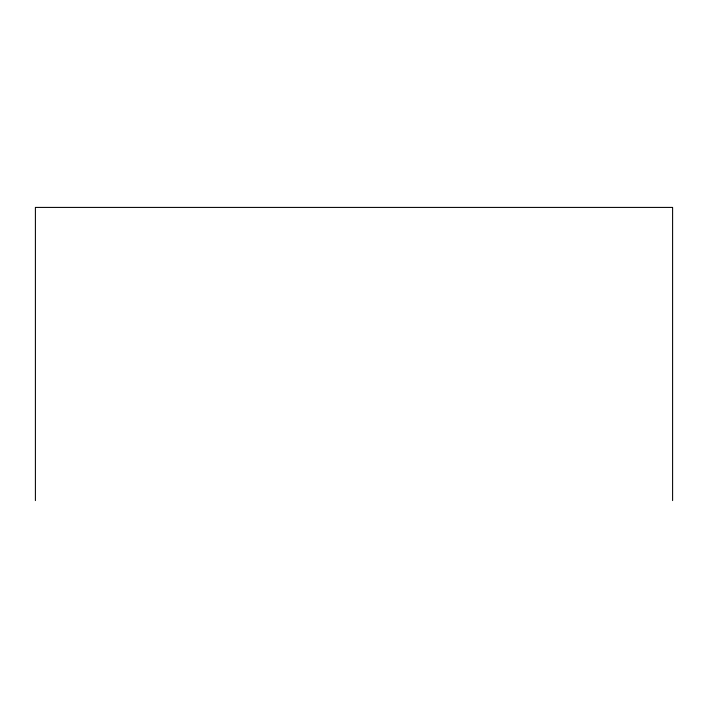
<?xml version="1.0" encoding="UTF-8"?>
<svg xmlns="http://www.w3.org/2000/svg" width="708" height="708" viewBox="0 0 708 708"><rect width="100%" height="100%" fill="white"/><g stroke="black" fill="none" stroke-linecap="round" stroke-linejoin="round"><path stroke-width="1.06" d="M672.6 500.583L672.6 207.417L35.4 207.417L35.4 500.583"/></g></svg>
